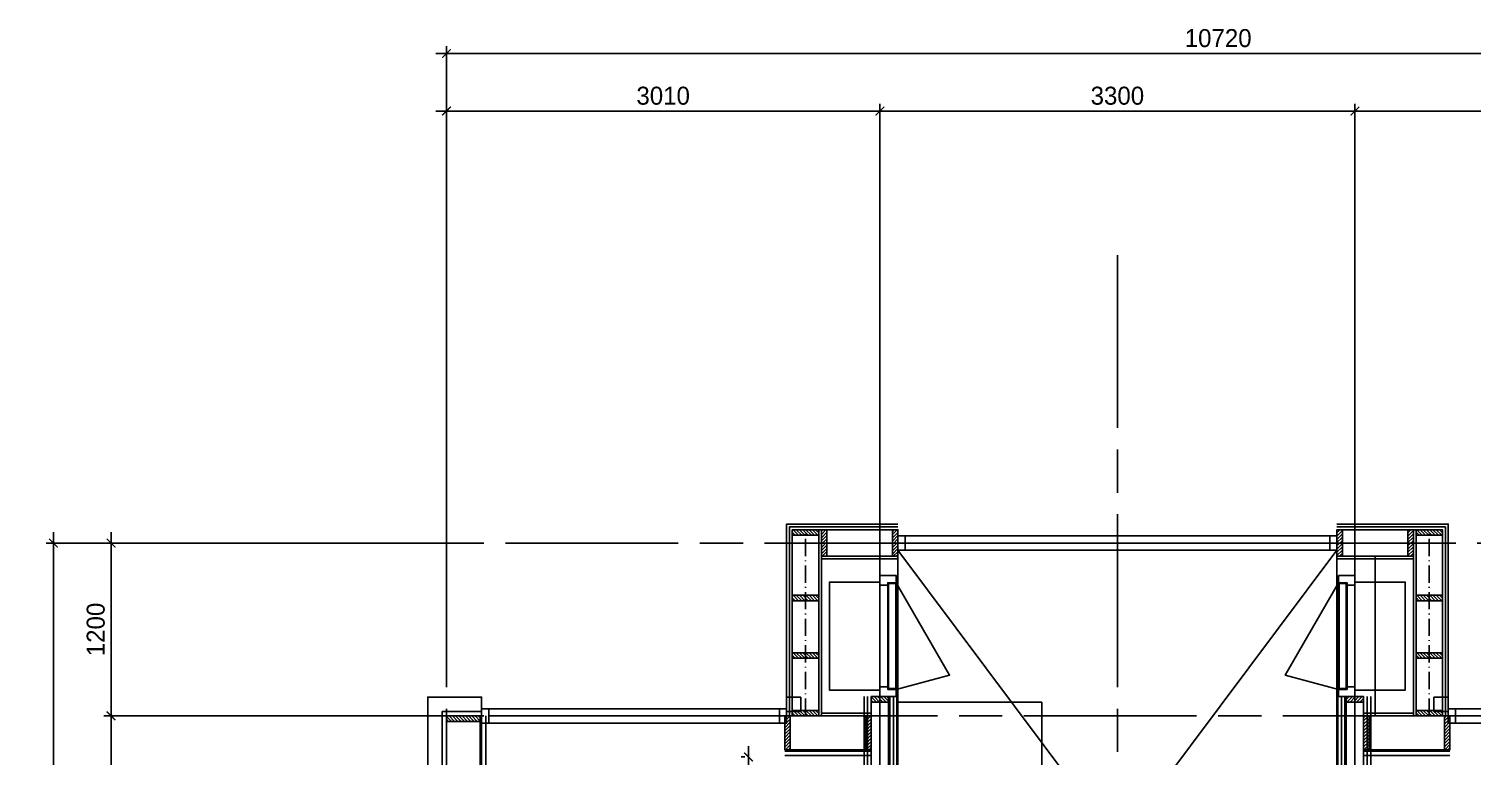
# Model space of a CAD drawing. Header units: millimetres. Extents: x -109306 to 269542, y -22401 to 197206.
# Drawn here: x 84639 to 94664, y 15380 to 20430 of the extents above; entities that cross this region are included whole.
import ezdxf

# ---------------------------------------------------------------- set-up
doc = ezdxf.new("R2010")
doc.units = ezdxf.units.MM
doc.linetypes.add('CENTER', pattern=[36, 24, -3, 6, -3])
doc.linetypes.add('DASHDOT', pattern=[18.5, 12, -3, 0.5, -3])
for name, color, linetype in [('18', 1, 'Continuous'), ('25', 2, 'Continuous'), ('DIMENSION', 1, 'Continuous'), ('STRAMIEN', 11, 'CENTER')]:
    doc.layers.add(name, color=color, linetype=linetype)
doc.styles.get("Standard").update_dxf_attribs({"font": ''})
doc.styles.get('Standard').set_extended_font_data('Century Gothic')
doc.dimstyles.new('1-50', dxfattribs={"dimscale": 50, "dimtxt": 2.5, "dimasz": 1.2, "dimexe": 1, "dimexo": 0, "dimgap": 0.8, "dimtad": 1, "dimdec": 0, "dimzin": 12, "dimdsep": 46, "dimtxsty": 'Standard', "dimblk1": 'ARCHTICK', "dimblk2": 'ARCHTICK', "dimsah": 1, "dimcen": 0.09, "dimdle": 1.5, "dimclrd": 256, "dimclre": 254, "dimclrt": 2, "dimadec": 0, "dimazin": 0, "dimtfac": 1, "dimtdec": 0, "dimtix": 1, "dimtofl": 0, "dimtmove": 2, "dimatfit": 3, "dimldrblk": 'ARCHTICK', "dimfxl": 1, "dimtolj": 1, "dimtzin": 0, "dimarcsym": 0})
pattern_1 = [(45, (-134, 0), (-11.2253, 11.2253), [])]
pattern_2 = [(45, (466, 0), (-11.2253, 11.2253), [])]
pattern_3 = [(45, (2922.5, 0), (-11.2253, 11.2253), [])]
pattern_4 = [(45, (1066, 0), (-11.2253, 11.2253), [])]
pattern_5 = [(45, (1666, 0), (-11.2253, 11.2253), [])]
pattern_6 = [(45, (2266, 0), (-11.2253, 11.2253), [])]
pattern_7 = [(45, (2866, 0), (-11.2253, 11.2253), [])]
pattern_8 = [(45, (600, -235), (-11.2253, 11.2253), [])]
pattern_9 = [(45, (1800, -235), (-11.2253, 11.2253), [])]
pattern_10 = [(45, (2400, -235), (-11.2253, 11.2253), [])]
pattern_11 = [(45, (25000, -235), (-11.22532, 11.22532), [])]
pattern_12 = [(45, (25562, -235), (-11.22532, 11.22532), [])]
pattern_13 = [(135, (94333.84, 16159.096), (-11.22532, -11.22532), [])]
pattern_14 = [(135, (94333.84, 16559.096), (-11.22532, -11.22532), [])]
pattern_15 = [(135, (94333.84, 16959.096), (-11.22532, -11.22532), [])]
pattern_16 = [(225, (93262.596, 16827.096), (11.22532, -11.22532), [])]
pattern_17 = [(225, (93755.84, 16827.096), (11.22532, -11.22532), [])]
pattern_18 = [(135, (94333.84, 17413.096), (-11.22532, -11.22532), [])]

# ---------------------------------------------------------------- blocks, each defined once
blk = doc.blocks.new('*U595')
at = {"layer": '18'}
h = blk.add_hatch(dxfattribs=at)
h.set_pattern_fill('ANSI31', color=1, scale=5)
h.set_pattern_definition(pattern_1)
h.paths.add_polyline_path([(-596, 60), (-634, 60), (-634, -60), (-596, -60)])
h = blk.add_hatch(dxfattribs=at)
h.set_pattern_fill('ANSI31', color=1, scale=5)
h.set_pattern_definition(pattern_2)
h.paths.add_polyline_path([(4, 60), (-34, 60), (-34, -60), (4, -60)])
h = blk.add_hatch(dxfattribs=at)
h.set_pattern_fill('ANSI31', color=1, scale=5)
h.set_pattern_definition(pattern_2)
h.paths.add_polyline_path([(4, 60), (-34, 60), (-34, -60), (4, -60)])
h = blk.add_hatch(dxfattribs=at)
h.set_pattern_fill('ANSI31', color=1, scale=5)
h.set_pattern_definition(pattern_4)
h.paths.add_polyline_path([(604, 60), (566, 60), (566, -60), (604, -60)])
h = blk.add_hatch(dxfattribs=at)
h.set_pattern_fill('ANSI31', color=1, scale=5)
h.set_pattern_definition(pattern_4)
h.paths.add_polyline_path([(604, 60), (566, 60), (566, -60), (604, -60)])
h = blk.add_hatch(dxfattribs=at)
h.set_pattern_fill('ANSI31', color=1, scale=5)
h.set_pattern_definition(pattern_5)
h.paths.add_polyline_path([(1204, 60), (1166, 60), (1166, -60), (1204, -60)])
h = blk.add_hatch(dxfattribs=at)
h.set_pattern_fill('ANSI31', color=1, scale=5)
h.set_pattern_definition(pattern_5)
h.paths.add_polyline_path([(1204, 60), (1166, 60), (1166, -60), (1204, -60)])
h = blk.add_hatch(dxfattribs=at)
h.set_pattern_fill('ANSI31', color=1, scale=5)
h.set_pattern_definition(pattern_6)
h.paths.add_polyline_path([(1804, 60), (1766, 60), (1766, -60), (1804, -60)])
h = blk.add_hatch(dxfattribs=at)
h.set_pattern_fill('ANSI31', color=1, scale=5)
h.set_pattern_definition(pattern_6)
h.paths.add_polyline_path([(1804, 60), (1766, 60), (1766, -60), (1804, -60)])
h = blk.add_hatch(dxfattribs=at)
h.set_pattern_fill('ANSI31', color=1, scale=5)
h.set_pattern_definition(pattern_7)
h.paths.add_polyline_path([(2404, 60), (2366, 60), (2366, -60), (2404, -60)])
h = blk.add_hatch(dxfattribs=at)
h.set_pattern_fill('ANSI31', color=1, scale=5)
h.set_pattern_definition(pattern_3)
h.paths.add_polyline_path([(2460.5, 60), (2422.5, 60), (2422.5, -60), (2460.5, -60)])
at = {"layer": '25'}
for points in [[(-634, 119), (2594.5, 119)], [(-634, 94), (2594.5, 94)], [(-634, 69), (2594.5, 69)], [(-634, 60), (2594.5, 60)], [(-634, -60), (2594.5, -60)], [(-634, -85), (2594.5, -85)], [(-634, -110), (2594.5, -110)]]:
    blk.add_lwpolyline(points, dxfattribs=at)
for points in [[(-596, 60), (-634, 60), (-634, -60), (-596, -60)], [(4, 60), (-34, 60), (-34, -60), (4, -60)], [(4, 60), (-34, 60), (-34, -60), (4, -60)], [(604, 60), (566, 60), (566, -60), (604, -60)], [(604, 60), (566, 60), (566, -60), (604, -60)], [(1204, 60), (1166, 60), (1166, -60), (1204, -60)], [(1204, 60), (1166, 60), (1166, -60), (1204, -60)], [(1804, 60), (1766, 60), (1766, -60), (1804, -60)], [(1804, 60), (1766, 60), (1766, -60), (1804, -60)], [(2404, 60), (2366, 60), (2366, -60), (2404, -60)], [(2460.5, 60), (2422.5, 60), (2422.5, -60), (2460.5, -60)]]:
    blk.add_lwpolyline(points, close=True, dxfattribs=at)
at = {"layer": 'DIMENSION', "linetype": 'DASHDOT', "ltscale": 10}
blk.add_lwpolyline([(-634, 0), (2594.5, 0)], dxfattribs=at)
blk = doc.blocks.new('*U538')
at = {"layer": '18'}
h = blk.add_hatch(dxfattribs=at)
h.set_pattern_fill('ANSI31', color=1, scale=5)
h.set_pattern_definition(pattern_1)
h.paths.add_polyline_path([(-596, 60), (-634, 60), (-634, -60), (-596, -60)])
h = blk.add_hatch(dxfattribs=at)
h.set_pattern_fill('ANSI31', color=1, scale=5)
h.set_pattern_definition(pattern_2)
h.paths.add_polyline_path([(4, 60), (-34, 60), (-34, -60), (4, -60)])
h = blk.add_hatch(dxfattribs=at)
h.set_pattern_fill('ANSI31', color=1, scale=5)
h.set_pattern_definition(pattern_2)
h.paths.add_polyline_path([(4, 60), (-34, 60), (-34, -60), (4, -60)])
h = blk.add_hatch(dxfattribs=at)
h.set_pattern_fill('ANSI31', color=1, scale=5)
h.set_pattern_definition(pattern_4)
h.paths.add_polyline_path([(604, 60), (566, 60), (566, -60), (604, -60)])
h = blk.add_hatch(dxfattribs=at)
h.set_pattern_fill('ANSI31', color=1, scale=5)
h.set_pattern_definition(pattern_4)
h.paths.add_polyline_path([(604, 60), (566, 60), (566, -60), (604, -60)])
h = blk.add_hatch(dxfattribs=at)
h.set_pattern_fill('ANSI31', color=1, scale=5)
h.set_pattern_definition(pattern_5)
h.paths.add_polyline_path([(1204, 60), (1166, 60), (1166, -60), (1204, -60)])
h = blk.add_hatch(dxfattribs=at)
h.set_pattern_fill('ANSI31', color=1, scale=5)
h.set_pattern_definition(pattern_5)
h.paths.add_polyline_path([(1204, 60), (1166, 60), (1166, -60), (1204, -60)])
h = blk.add_hatch(dxfattribs=at)
h.set_pattern_fill('ANSI31', color=1, scale=5)
h.set_pattern_definition(pattern_6)
h.paths.add_polyline_path([(1804, 60), (1766, 60), (1766, -60), (1804, -60)])
h = blk.add_hatch(dxfattribs=at)
h.set_pattern_fill('ANSI31', color=1, scale=5)
h.set_pattern_definition(pattern_6)
h.paths.add_polyline_path([(1804, 60), (1766, 60), (1766, -60), (1804, -60)])
h = blk.add_hatch(dxfattribs=at)
h.set_pattern_fill('ANSI31', color=1, scale=5)
h.set_pattern_definition(pattern_7)
h.paths.add_polyline_path([(2404, 60), (2366, 60), (2366, -60), (2404, -60)])
h = blk.add_hatch(dxfattribs=at)
h.set_pattern_fill('ANSI31', color=1, scale=5)
h.set_pattern_definition(pattern_3)
h.paths.add_polyline_path([(2460.5, 60), (2422.5, 60), (2422.5, -60), (2460.5, -60)])
at = {"layer": '25'}
for points in [[(-634, 119), (2594.5, 119)], [(-634, 94), (2594.5, 94)], [(-634, 69), (2594.5, 69)], [(-634, 60), (2594.5, 60)], [(-634, -60), (2594.5, -60)], [(-634, -85), (2594.5, -85)], [(-634, -110), (2594.5, -110)]]:
    blk.add_lwpolyline(points, dxfattribs=at)
for points in [[(-596, 60), (-634, 60), (-634, -60), (-596, -60)], [(4, 60), (-34, 60), (-34, -60), (4, -60)], [(4, 60), (-34, 60), (-34, -60), (4, -60)], [(604, 60), (566, 60), (566, -60), (604, -60)], [(604, 60), (566, 60), (566, -60), (604, -60)], [(1204, 60), (1166, 60), (1166, -60), (1204, -60)], [(1204, 60), (1166, 60), (1166, -60), (1204, -60)], [(1804, 60), (1766, 60), (1766, -60), (1804, -60)], [(1804, 60), (1766, 60), (1766, -60), (1804, -60)], [(2404, 60), (2366, 60), (2366, -60), (2404, -60)], [(2460.5, 60), (2422.5, 60), (2422.5, -60), (2460.5, -60)]]:
    blk.add_lwpolyline(points, close=True, dxfattribs=at)
at = {"layer": 'DIMENSION', "linetype": 'DASHDOT', "ltscale": 10}
blk.add_lwpolyline([(-634, 0), (2594.5, 0)], dxfattribs=at)
blk = doc.blocks.new('trap_boven')
blk.add_line((1472, -1233), (1768, 233))
for points in [[(-1000, 0), (0, 0), (0, -1000), (-1000, -1000)], [(40, -1000), (40, 0), (0, 0), (0, -1000)], [(0, 0), (3040, 0), (3040, -1000), (0, -1000)], [(20, 0), (20, -1000), (240, -1000), (240, 0)], [(220, 0), (220, -1000), (440, -1000), (440, 0)], [(420, 0), (420, -1000), (640, -1000), (640, 0)], [(620, 0), (620, -1000), (840, -1000), (840, 0)], [(820, 0), (820, -1000), (1040, -1000), (1040, 0)], [(1020, 0), (1020, -1000), (1240, -1000), (1240, 0)], [(1220, 0), (1220, -1000), (1440, -1000), (1440, 0)]]:
    blk.add_lwpolyline(points, close=True)
for points in [[(1519, -1000), (0, -1000), (0, 0), (1721, 0)], [(1640, -401), (1640, 0), (1420, 0), (1420, -1000), (1519, -1000)], [(1721, 0), (1620, 0), (1620, -500)]]:
    blk.add_lwpolyline(points)
at = {"layer": '18'}
for points in [[(40, -500), (300, -350), (300, -650), (40, -500)], [(1620, -500), (40, -500)]]:
    blk.add_lwpolyline(points, dxfattribs=at)
blk = doc.blocks.new('_ARCHTICK')
at = {"color": 0, "linetype": 'ByBlock', "const_width": 0.15}
blk.add_lwpolyline([(-0.5, -0.5), (0.5, 0.5)], dxfattribs=at)
blk = doc.blocks.new('*D615')
at = {"layer": 'Defpoints', "color": 0, "transparency": 16777216}
for p in [(3010, 14020), (0, 11020), (3010, 11020)]:
    blk.add_point(p, dxfattribs=at)
at = {"layer": 'DIMENSION', "color": 254, "lineweight": -2, "transparency": 16777216}
for p, q in [((0, 11045), (0, 14070)), ((3010, 11045), (3010, 14070))]:
    blk.add_line(p, q, dxfattribs=at)
at = {"layer": 'DIMENSION', "lineweight": -2, "transparency": 16777216}
blk.add_line((-75, 14020), (3085, 14020), dxfattribs=at)
at = {"layer": 'DIMENSION', "lineweight": -2, "transparency": 16777216, "xscale": 59.99999999999995, "yscale": 59.99999999999995, "zscale": 59.99999999999995, "rotation": 180}
blk.add_blockref('_ARCHTICK', (0, 14020), dxfattribs=at)
at = {"layer": 'DIMENSION', "lineweight": -2, "transparency": 16777216, "xscale": 59.99999999999995, "yscale": 59.99999999999995, "zscale": 59.99999999999995}
blk.add_blockref('_ARCHTICK', (3010, 14020), dxfattribs=at)
at = {"layer": 'DIMENSION', "color": 2, "transparency": 16777216, "insert": (1505, 14126), "char_height": 125, "attachment_point": 5}
blk.add_mtext('\\A1;3010', dxfattribs=at)
blk = doc.blocks.new('*D616')
at = {"layer": 'Defpoints', "color": 0, "transparency": 16777216}
for p in [(6310, 14020), (3010, 11020), (6310, 11020)]:
    blk.add_point(p, dxfattribs=at)
at = {"layer": 'DIMENSION', "color": 254, "lineweight": -2, "transparency": 16777216}
for p, q in [((3010, 11045), (3010, 14070)), ((6310, 11045), (6310, 14070))]:
    blk.add_line(p, q, dxfattribs=at)
at = {"layer": 'DIMENSION', "lineweight": -2, "transparency": 16777216}
blk.add_line((2935, 14020), (6385, 14020), dxfattribs=at)
at = {"layer": 'DIMENSION', "lineweight": -2, "transparency": 16777216, "xscale": 59.99999999999995, "yscale": 59.99999999999995, "zscale": 59.99999999999995, "rotation": 180}
blk.add_blockref('_ARCHTICK', (3010, 14020), dxfattribs=at)
at = {"layer": 'DIMENSION', "lineweight": -2, "transparency": 16777216, "xscale": 59.99999999999995, "yscale": 59.99999999999995, "zscale": 59.99999999999995}
blk.add_blockref('_ARCHTICK', (6310, 14020), dxfattribs=at)
at = {"layer": 'DIMENSION', "color": 2, "transparency": 16777216, "insert": (4660, 14126), "char_height": 125, "attachment_point": 5}
blk.add_mtext('\\A1;3300', dxfattribs=at)
blk = doc.blocks.new('*D617')
at = {"layer": 'Defpoints', "color": 0, "transparency": 16777216}
for p in [(10720, 14020), (6310, 11020), (10720, 11020)]:
    blk.add_point(p, dxfattribs=at)
at = {"layer": 'DIMENSION', "color": 254, "lineweight": -2, "transparency": 16777216}
for p, q in [((6310, 11045), (6310, 14070)), ((10720, 11045), (10720, 14070))]:
    blk.add_line(p, q, dxfattribs=at)
at = {"layer": 'DIMENSION', "lineweight": -2, "transparency": 16777216}
blk.add_line((6235, 14020), (10795, 14020), dxfattribs=at)
at = {"layer": 'DIMENSION', "lineweight": -2, "transparency": 16777216, "xscale": 59.99999999999995, "yscale": 59.99999999999995, "zscale": 59.99999999999995, "rotation": 180}
blk.add_blockref('_ARCHTICK', (6310, 14020), dxfattribs=at)
at = {"layer": 'DIMENSION', "lineweight": -2, "transparency": 16777216, "xscale": 59.99999999999995, "yscale": 59.99999999999995, "zscale": 59.99999999999995}
blk.add_blockref('_ARCHTICK', (10720, 14020), dxfattribs=at)
at = {"layer": 'DIMENSION', "color": 2, "transparency": 16777216, "insert": (8515, 14126), "char_height": 125, "attachment_point": 5}
blk.add_mtext('\\A1;4410', dxfattribs=at)
blk = doc.blocks.new('*D618')
at = {"layer": 'Defpoints', "color": 0, "transparency": 16777216}
for p in [(0, 11020), (-2330, 9820), (0, 9820)]:
    blk.add_point(p, dxfattribs=at)
at = {"layer": 'DIMENSION', "lineweight": -2, "transparency": 16777216}
blk.add_line((-2330, 11095), (-2330, 9745), dxfattribs=at)
at = {"layer": 'DIMENSION', "color": 254, "lineweight": -2, "transparency": 16777216}
for p, q in [((-25, 11020), (-2380, 11020)), ((-25, 9820), (-2380, 9820))]:
    blk.add_line(p, q, dxfattribs=at)
at = {"layer": 'DIMENSION', "lineweight": -2, "transparency": 16777216, "xscale": 59.99999999999995, "yscale": 59.99999999999995, "zscale": 59.99999999999995}
for p, rotation in [((-2330, 11020), 90), ((-2330, 9820), 270)]:
    blk.add_blockref('_ARCHTICK', p, dxfattribs=dict(at, rotation=rotation))
at = {"layer": 'DIMENSION', "color": 2, "transparency": 16777216, "insert": (-2436, 10420), "char_height": 125, "attachment_point": 5, "rotation": 90}
blk.add_mtext('\\A1;1200', dxfattribs=at)
blk = doc.blocks.new('*D619')
at = {"layer": 'Defpoints', "color": 0, "transparency": 16777216}
for p in [(0, 9820), (-2330, 3410), (0, 3410)]:
    blk.add_point(p, dxfattribs=at)
at = {"layer": 'DIMENSION', "lineweight": -2, "transparency": 16777216}
blk.add_line((-2330, 9895), (-2330, 3335), dxfattribs=at)
at = {"layer": 'DIMENSION', "color": 254, "lineweight": -2, "transparency": 16777216}
for p, q in [((-25, 9820), (-2380, 9820)), ((-25, 3410), (-2380, 3410))]:
    blk.add_line(p, q, dxfattribs=at)
at = {"layer": 'DIMENSION', "lineweight": -2, "transparency": 16777216, "xscale": 59.99999999999995, "yscale": 59.99999999999995, "zscale": 59.99999999999995}
for p, rotation in [((-2330, 9820), 90), ((-2330, 3410), 270)]:
    blk.add_blockref('_ARCHTICK', p, dxfattribs=dict(at, rotation=rotation))
at = {"layer": 'DIMENSION', "color": 2, "transparency": 16777216, "insert": (-2436, 6615), "char_height": 125, "attachment_point": 5, "rotation": 90}
blk.add_mtext('\\A1;6410', dxfattribs=at)
blk = doc.blocks.new('*D622')
at = {"layer": 'Defpoints', "color": 0, "transparency": 16777216}
for p in [(10720, 14420), (0, 11020), (10720, 11020)]:
    blk.add_point(p, dxfattribs=at)
at = {"layer": 'DIMENSION', "color": 254, "lineweight": -2, "transparency": 16777216}
for p, q in [((0, 11045), (0, 14470)), ((10720, 11045), (10720, 14470))]:
    blk.add_line(p, q, dxfattribs=at)
at = {"layer": 'DIMENSION', "lineweight": -2, "transparency": 16777216}
blk.add_line((-75, 14420), (10795, 14420), dxfattribs=at)
at = {"layer": 'DIMENSION', "lineweight": -2, "transparency": 16777216, "xscale": 59.99999999999995, "yscale": 59.99999999999995, "zscale": 59.99999999999995, "rotation": 180}
blk.add_blockref('_ARCHTICK', (0, 14420), dxfattribs=at)
at = {"layer": 'DIMENSION', "lineweight": -2, "transparency": 16777216, "xscale": 59.99999999999995, "yscale": 59.99999999999995, "zscale": 59.99999999999995}
blk.add_blockref('_ARCHTICK', (10720, 14420), dxfattribs=at)
at = {"layer": 'DIMENSION', "color": 2, "transparency": 16777216, "insert": (5360, 14526), "char_height": 125, "attachment_point": 5}
blk.add_mtext('\\A1;10720', dxfattribs=at)
blk = doc.blocks.new('*D623')
at = {"layer": 'Defpoints', "color": 0, "transparency": 16777216}
for p in [(0, 11020), (-2730, 0), (0, 0)]:
    blk.add_point(p, dxfattribs=at)
at = {"layer": 'DIMENSION', "lineweight": -2, "transparency": 16777216}
blk.add_line((-2730, 11095), (-2730, -75), dxfattribs=at)
at = {"layer": 'DIMENSION', "color": 254, "lineweight": -2, "transparency": 16777216}
for p, q in [((-25, 11020), (-2780, 11020)), ((-25, 0), (-2780, 0))]:
    blk.add_line(p, q, dxfattribs=at)
at = {"layer": 'DIMENSION', "lineweight": -2, "transparency": 16777216, "xscale": 59.99999999999995, "yscale": 59.99999999999995, "zscale": 59.99999999999995}
for p, rotation in [((-2730, 11020), 90), ((-2730, 0), 270)]:
    blk.add_blockref('_ARCHTICK', p, dxfattribs=dict(at, rotation=rotation))
at = {"layer": 'DIMENSION', "color": 2, "transparency": 16777216, "insert": (-2836, 5510), "char_height": 125, "attachment_point": 5, "rotation": 90}
blk.add_mtext('\\A1;11020', dxfattribs=at)
blk = doc.blocks.new('*D500')
at = {"layer": 'Defpoints', "color": 0, "transparency": 16777216}
for p in [(89637, 15374), (89637, 15374), (89637, 12734)]:
    blk.add_point(p, dxfattribs=at)
at = {"layer": 'DIMENSION', "lineweight": -2, "transparency": 16777216}
blk.add_line((89637, 12659), (89637, 15449), dxfattribs=at)
at = {"layer": 'DIMENSION', "color": 254, "lineweight": -2, "transparency": 16777216}
for p, q in [((89612, 15374), (89587, 15374)), ((89612, 12734), (89587, 12734))]:
    blk.add_line(p, q, dxfattribs=at)
at = {"layer": 'DIMENSION', "lineweight": -2, "transparency": 16777216, "xscale": 59.99999999999995, "yscale": 59.99999999999995, "zscale": 59.99999999999995}
for p, rotation in [((89637, 15374), 90), ((89637, 12734), 270)]:
    blk.add_blockref('_ARCHTICK', p, dxfattribs=dict(at, rotation=rotation))
at = {"layer": 'DIMENSION', "color": 2, "transparency": 16777216, "insert": (89531, 14054), "char_height": 125, "attachment_point": 5, "rotation": 90}
blk.add_mtext('\\A1;2640', dxfattribs=at)
blk = doc.blocks.new('*U479')
at = {"layer": '25'}
for points in [[(-1525, -50), (1525, -50), (1525, 50), (-1525, 50)], [(-1475, 50), (-1525, 50), (-1525, -50), (-1475, -50)], [(1475, 50), (1525, 50), (1525, -50), (1475, -50)]]:
    blk.add_lwpolyline(points, close=True, dxfattribs=at)
blk.add_lwpolyline([(-1475, 0), (1475, 0)], dxfattribs=at)
blk = doc.blocks.new('meterkast')
blk.add_lwpolyline([(-350, 750), (0, 750), (0, 0), (-350, 0)], close=True)
blk = doc.blocks.new('*U584')
at = {"layer": '18'}
h = blk.add_hatch(dxfattribs=at)
h.set_pattern_fill('ANSI31', color=1, scale=5)
h.set_pattern_definition([(45, (0, -235), (-11.2253, 11.2253), [])])
h.paths.add_polyline_path([(-462, -235), (-500, -235), (-500, 0), (-462, 0)])
h = blk.add_hatch(dxfattribs=at)
h.set_pattern_fill('ANSI31', color=1, scale=5)
h.set_pattern_definition(pattern_8)
h.paths.add_polyline_path([(138, -235), (100, -235), (100, 0), (138, 0)])
h = blk.add_hatch(dxfattribs=at)
h.set_pattern_fill('ANSI31', color=1, scale=5)
h.set_pattern_definition(pattern_8)
h.paths.add_polyline_path([(138, -235), (100, -235), (100, 0), (138, 0)])
h = blk.add_hatch(dxfattribs=at)
h.set_pattern_fill('ANSI31', color=1, scale=5)
h.set_pattern_definition([(45, (1200, -235), (-11.2253, 11.2253), [])])
h.paths.add_polyline_path([(738, -235), (700, -235), (700, 0), (738, 0)])
h = blk.add_hatch(dxfattribs=at)
h.set_pattern_fill('ANSI31', color=1, scale=5)
h.set_pattern_definition([(45, (1200, -235), (-11.2253, 11.2253), [])])
h.paths.add_polyline_path([(738, -235), (700, -235), (700, 0), (738, 0)])
h = blk.add_hatch(dxfattribs=at)
h.set_pattern_fill('ANSI31', color=1, scale=5)
h.set_pattern_definition(pattern_9)
h.paths.add_polyline_path([(1338, -235), (1300, -235), (1300, 0), (1338, 0)])
h = blk.add_hatch(dxfattribs=at)
h.set_pattern_fill('ANSI31', color=1, scale=5)
h.set_pattern_definition(pattern_9)
h.paths.add_polyline_path([(1338, -235), (1300, -235), (1300, 0), (1338, 0)])
h = blk.add_hatch(dxfattribs=at)
h.set_pattern_fill('ANSI31', color=1, scale=5)
h.set_pattern_definition(pattern_10)
h.paths.add_polyline_path([(1938, -235), (1900, -235), (1900, 0), (1938, 0)])
h = blk.add_hatch(dxfattribs=at)
h.set_pattern_fill('ANSI31', color=1, scale=5)
h.set_pattern_definition(pattern_10)
h.paths.add_polyline_path([(1938, -235), (1900, -235), (1900, 0), (1938, 0)])
h = blk.add_hatch(dxfattribs=at)
h.set_pattern_fill('ANSI31', color=1, scale=5)
h.set_pattern_definition([(45, (3000, -235), (-11.2253, 11.2253), [])])
h.paths.add_polyline_path([(2538, -235), (2500, -235), (2500, 0), (2538, 0)])
h = blk.add_hatch(dxfattribs=at)
h.set_pattern_fill('ANSI31', color=1, scale=5)
h.set_pattern_definition([(45, (3162, -235), (-11.2253, 11.2253), [])])
h.paths.add_polyline_path([(2700, -235), (2662, -235), (2662, 0), (2700, 0)])
at = {"layer": '25'}
for points in [[(-500, 39), (2700, 39)], [(-500, 9), (2700, 9)], [(-500, 0), (2700, 0)], [(-500, -235), (2700, -235)], [(-500, -265), (2700, -265)], [(-500, -365), (2700, -365)]]:
    blk.add_lwpolyline(points, dxfattribs=at)
for points in [[(-462, -235), (-500, -235), (-500, 0), (-462, 0)], [(138, -235), (100, -235), (100, 0), (138, 0)], [(138, -235), (100, -235), (100, 0), (138, 0)], [(738, -235), (700, -235), (700, 0), (738, 0)], [(738, -235), (700, -235), (700, 0), (738, 0)], [(1338, -235), (1300, -235), (1300, 0), (1338, 0)], [(1338, -235), (1300, -235), (1300, 0), (1338, 0)], [(1938, -235), (1900, -235), (1900, 0), (1938, 0)], [(1938, -235), (1900, -235), (1900, 0), (1938, 0)], [(2538, -235), (2500, -235), (2500, 0), (2538, 0)], [(2700, -235), (2662, -235), (2662, 0), (2700, 0)]]:
    blk.add_lwpolyline(points, close=True, dxfattribs=at)
blk = doc.blocks.new('*U560')
at = {"layer": '25'}
for points in [[(-900, -50), (900, -50), (900, 50), (-900, 50)], [(-850, 50), (-900, 50), (-900, -50), (-850, -50)], [(850, 50), (900, 50), (900, -50), (850, -50)]]:
    blk.add_lwpolyline(points, close=True, dxfattribs=at)
blk.add_lwpolyline([(-850, 0), (850, 0)], dxfattribs=at)
blk = doc.blocks.new('*U561')
at = {"layer": '25'}
for points in [[(-1059, -50), (1059, -50), (1059, 50), (-1059, 50)], [(-1009, 50), (-1059, 50), (-1059, -50), (-1009, -50)], [(1009, 50), (1059, 50), (1059, -50), (1009, -50)]]:
    blk.add_lwpolyline(points, close=True, dxfattribs=at)
blk.add_lwpolyline([(-1009, 0), (1009, 0)], dxfattribs=at)
blk = doc.blocks.new('*U559')
at = {"layer": '18'}
blk.add_lwpolyline([(370, 57), (-271, 427), (-370, 57)], dxfattribs=at)
at = {"layer": '25'}
blk.add_line((353, -2), (-353, -2), dxfattribs=at)
for points in [[(420, -57), (-420, -57), (-420, 57), (420, 57)], [(365, 53), (-365, 53), (-365, 3), (365, 3)]]:
    blk.add_lwpolyline(points, close=True, dxfattribs=at)
for points in [[(-420, 57), (-420, -57), (-353, -57), (-353, -2), (-370, -2), (-370, 57), (-420, 57)], [(420, 57), (420, -57), (353, -57), (353, -2), (370, -2), (370, 57), (420, 57)]]:
    blk.add_lwpolyline(points, dxfattribs=at)
blk = doc.blocks.new('stramien_COEN')
at = {"layer": 'STRAMIEN', "ltscale": 50}
for points in [[(0, 13020), (0, -1790)], [(3010, 13020), (3010, -1790)], [(4660, 13020), (4660, -1790)], [(6310, 13020), (6310, -1790)], [(-1390, 11020), (12510, 11020)], [(-1390, 9820), (12510, 9820)]]:
    blk.add_lwpolyline(points, dxfattribs=at)
at = {"layer": 'DIMENSION'}
for base, p1, p2, picture, middle in [((10720, 14420), (0, 11020), (10720, 11020), '*D622', (5360, 14525.6)), ((3010, 14020), (0, 11020), (3010, 11020), '*D615', (1505, 14125.6)), ((6310, 14020), (3010, 11020), (6310, 11020), '*D616', (4660, 14125.6)), ((10720, 14020), (6310, 11020), (10720, 11020), '*D617', (8515, 14125.6))]:
    dim = blk.add_linear_dim(base=base, p1=p1, p2=p2, dimstyle='1-50', override={"dimexo": 0.5}, dxfattribs=at)
    dim.commit()
    dim.dimension.update_dxf_attribs({"geometry": picture, "text_midpoint": middle})
for base, p1, p2, picture, middle in [((-2730, 0), (0, 11020), (0, 0), '*D623', (-2835.6, 5510)), ((-2330, 9820), (0, 11020), (0, 9820), '*D618', (-2435.6, 10420)), ((-2330, 3410), (0, 9820), (0, 3410), '*D619', (-2435.6, 6615))]:
    dim = blk.add_linear_dim(base=base, p1=p1, p2=p2, angle=90, dimstyle='1-50', override={"dimexo": 0.5}, dxfattribs=at)
    dim.commit()
    dim.dimension.update_dxf_attribs({"geometry": picture, "text_midpoint": middle})

msp = doc.modelspace()

# ---------------------------------------------------------------- hatches: boundary and pattern name
at = {"layer": '18'}
h = msp.add_hatch(dxfattribs=at)
h.set_pattern_fill('ANSI31', color=1, scale=5, angle=90)
h.set_pattern_definition(pattern_18)
h.paths.add_polyline_path([(90125.4, 16951.1), (90125.4, 16913.1), (89941.4, 16913.1), (89941.4, 16951.1)])
h = msp.add_hatch(dxfattribs=at)
h.set_pattern_fill('ANSI31', color=1, scale=5, angle=180)
h.set_pattern_definition(pattern_17)
h.paths.add_polyline_path([(90181.4, 16767.1), (90143.4, 16767.1), (90143.4, 16951.1), (90181.4, 16951.1)])
h = msp.add_hatch(dxfattribs=at)
h.set_pattern_fill('ANSI31', color=1, scale=5, angle=180)
h.set_pattern_definition(pattern_16)
h.paths.add_polyline_path([(90674.6, 16767.1), (90636.6, 16767.1), (90636.6, 16951.1), (90674.6, 16951.1)])
h = msp.add_hatch(dxfattribs=at)
h.set_pattern_fill('ANSI31', color=1, scale=5, angle=180)
h.set_pattern_definition(pattern_16)
h.paths.add_polyline_path([(93724.6, 16767.1), (93762.6, 16767.1), (93762.6, 16951.1), (93724.6, 16951.1)])
h = msp.add_hatch(dxfattribs=at)
h.set_pattern_fill('ANSI31', color=1, scale=5, angle=180)
h.set_pattern_definition(pattern_17)
h.paths.add_polyline_path([(94217.8, 16767.1), (94255.8, 16767.1), (94255.8, 16951.1), (94217.8, 16951.1)])
h = msp.add_hatch(dxfattribs=at)
h.set_pattern_fill('ANSI31', color=1, scale=5, angle=90)
h.set_pattern_definition(pattern_18)
h.paths.add_polyline_path([(94273.8, 16951.1), (94273.8, 16913.1), (94457.8, 16913.1), (94457.8, 16951.1)])
h = msp.add_hatch(dxfattribs=at)
h.set_pattern_fill('ANSI31', color=1, scale=5, angle=90)
h.set_pattern_definition(pattern_15)
h.paths.add_polyline_path([(90125.4, 16497.1), (90125.4, 16459.1), (89941.4, 16459.1), (89941.4, 16497.1)])
h = msp.add_hatch(dxfattribs=at)
h.set_pattern_fill('ANSI31', color=1, scale=5, angle=90)
h.set_pattern_definition(pattern_15)
h.paths.add_polyline_path([(94273.8, 16497.1), (94273.8, 16459.1), (94457.8, 16459.1), (94457.8, 16497.1)])
h = msp.add_hatch(dxfattribs=at)
h.set_pattern_fill('ANSI31', color=1, scale=5, angle=90)
h.set_pattern_definition(pattern_14)
h.paths.add_polyline_path([(90125.4, 16097.1), (90125.4, 16059.1), (89941.4, 16059.1), (89941.4, 16097.1)])
h = msp.add_hatch(dxfattribs=at)
h.set_pattern_fill('ANSI31', color=1, scale=5, angle=90)
h.set_pattern_definition(pattern_14)
h.paths.add_polyline_path([(94273.8, 16097.1), (94273.8, 16059.1), (94457.8, 16059.1), (94457.8, 16097.1)])
h = msp.add_hatch(dxfattribs=at)
h.set_pattern_fill('ANSI31', color=1, scale=5)
h.set_pattern_definition(pattern_12)
h.paths.add_polyline_path([(89889.6, 15659.1), (89927.6, 15659.1), (89927.6, 15424.1), (89889.6, 15424.1)])
h = msp.add_hatch(dxfattribs=at)
h.set_pattern_fill('ANSI31', color=1, scale=5, angle=90)
h.set_pattern_definition(pattern_13)
h.paths.add_polyline_path([(90125.4, 15697.1), (90125.4, 15659.1), (89941.4, 15659.1), (89941.4, 15697.1)])
h = msp.add_hatch(dxfattribs=at)
h.set_pattern_fill('ANSI31', color=1, scale=5)
h.set_pattern_definition(pattern_11)
h.paths.add_polyline_path([(90451.6, 15659.1), (90489.6, 15659.1), (90489.6, 15424.1), (90451.6, 15424.1)])
h = msp.add_hatch(dxfattribs=at)
h.set_pattern_fill('ANSI31', color=1, scale=5)
h.set_pattern_definition(pattern_11)
h.paths.add_polyline_path([(93947.6, 15659.1), (93909.6, 15659.1), (93909.6, 15424.1), (93947.6, 15424.1)])
h = msp.add_hatch(dxfattribs=at)
h.set_pattern_fill('ANSI31', color=1, scale=5, angle=90)
h.set_pattern_definition(pattern_13)
h.paths.add_polyline_path([(94273.8, 15697.1), (94273.8, 15659.1), (94457.8, 15659.1), (94457.8, 15697.1)])
h = msp.add_hatch(dxfattribs=at)
h.set_pattern_fill('ANSI31', color=1, scale=5)
h.set_pattern_definition(pattern_12)
h.paths.add_polyline_path([(94509.6, 15659.1), (94471.6, 15659.1), (94471.6, 15424.1), (94509.6, 15424.1)])

# ---------------------------------------------------------------- linework, layer by layer
msp.add_lwpolyline([(90674.6, 12734.1), (93724.6, 12734.1), (93724.6, 16809.1), (90674.6, 16809.1)], close=True)
msp.add_lwpolyline([(93724.6, 12734.1), (90674.6, 16809.1), (93724.6, 16809.1), (90674.6, 12734.1)], dxfattribs=at)
at = {"layer": '25'}
for points in [[(89901.4, 15659.1), (89901.4, 16991.1), (90674.6, 16991.1)], [(89921.4, 15659.1), (89921.4, 16971.1), (90674.6, 16971.1)], [(89941.4, 15659.1), (89941.4, 16951.1)], [(90125.4, 15659.1), (90125.4, 16951.1)], [(90125.4, 16951.1), (90674.6, 16951.1)], [(90143.4, 15659.1), (90143.4, 16951.1)], [(94497.8, 15659.1), (94497.8, 16991.1), (93724.6, 16991.1)], [(94477.8, 15659.1), (94477.8, 16971.1), (93724.6, 16971.1)], [(94273.8, 16951.1), (93724.6, 16951.1)], [(94255.8, 15659.1), (94255.8, 16951.1)], [(94273.8, 15659.1), (94273.8, 16951.1)], [(94457.8, 15659.1), (94457.8, 16951.1)], [(90143.4, 16767.1), (90674.6, 16767.1)], [(90143.4, 16749.1), (90674.6, 16749.1)], [(94255.8, 16767.1), (93724.6, 16767.1)], [(94255.8, 16749.1), (93724.6, 16749.1)], [(87409.6, 12459.1), (87509.6, 12459.1), (87509.6, 15689.1), (87783.6, 15689.1), (87783.6, 15789.1), (87409.6, 15789.1), (87409.6, 12459.1)], [(90489.6, 15677.1), (90143.4, 15677.1)], [(93909.6, 15677.1), (94255.8, 15677.1)], [(93909.6, 15659.1), (94509.6, 15659.1)], [(90489.6, 15424.1), (89889.6, 15424.1)], [(90489.6, 15415.1), (89889.6, 15415.1)], [(90489.6, 15385.1), (89889.6, 15385.1)], [(93909.6, 15424.1), (94509.6, 15424.1)], [(93909.6, 15415.1), (94509.6, 15415.1)], [(93909.6, 15385.1), (94509.6, 15385.1)]]:
    msp.add_lwpolyline(points, dxfattribs=at)
for points in [[(90125.4, 16951.1), (90125.4, 16913.1), (89941.4, 16913.1), (89941.4, 16951.1)], [(90181.4, 16767.1), (90143.4, 16767.1), (90143.4, 16951.1), (90181.4, 16951.1)], [(90674.6, 16767.1), (90636.6, 16767.1), (90636.6, 16951.1), (90674.6, 16951.1)], [(90674.6, 16767.1), (90636.6, 16767.1), (90636.6, 16951.1), (90674.6, 16951.1)], [(93724.6, 16767.1), (93762.6, 16767.1), (93762.6, 16951.1), (93724.6, 16951.1)], [(93724.6, 16767.1), (93762.6, 16767.1), (93762.6, 16951.1), (93724.6, 16951.1)], [(94217.8, 16767.1), (94255.8, 16767.1), (94255.8, 16951.1), (94217.8, 16951.1)], [(94273.8, 16951.1), (94273.8, 16913.1), (94457.8, 16913.1), (94457.8, 16951.1)], [(90125.4, 16497.1), (90125.4, 16459.1), (89941.4, 16459.1), (89941.4, 16497.1)], [(94273.8, 16497.1), (94273.8, 16459.1), (94457.8, 16459.1), (94457.8, 16497.1)], [(90125.4, 16097.1), (90125.4, 16059.1), (89941.4, 16059.1), (89941.4, 16097.1)], [(90125.4, 16097.1), (90125.4, 16059.1), (89941.4, 16059.1), (89941.4, 16097.1)], [(94273.8, 16097.1), (94273.8, 16059.1), (94457.8, 16059.1), (94457.8, 16097.1)], [(94273.8, 16097.1), (94273.8, 16059.1), (94457.8, 16059.1), (94457.8, 16097.1)], [(90001.4, 15789.1), (89901.4, 15789.1), (89901.4, 15689.1), (90001.4, 15689.1)], [(94397.8, 15789.1), (94497.8, 15789.1), (94497.8, 15689.1), (94397.8, 15689.1)], [(89889.6, 15659.1), (89927.6, 15659.1), (89927.6, 15424.1), (89889.6, 15424.1)], [(90125.4, 15697.1), (90125.4, 15659.1), (89941.4, 15659.1), (89941.4, 15697.1)], [(90125.4, 15697.1), (90125.4, 15659.1), (89941.4, 15659.1), (89941.4, 15697.1)], [(90451.6, 15659.1), (90489.6, 15659.1), (90489.6, 15424.1), (90451.6, 15424.1)], [(93947.6, 15659.1), (93909.6, 15659.1), (93909.6, 15424.1), (93947.6, 15424.1)], [(94273.8, 15697.1), (94273.8, 15659.1), (94457.8, 15659.1), (94457.8, 15697.1)], [(94509.6, 15659.1), (94471.6, 15659.1), (94471.6, 15424.1), (94509.6, 15424.1)]]:
    msp.add_lwpolyline(points, close=True, dxfattribs=at)
at = {"layer": 'DIMENSION'}
msp.add_line((93990.2, 16767.1), (93990.2, 15659.1), dxfattribs=at)
at = {"layer": 'DIMENSION', "linetype": 'DASHDOT', "ltscale": 10}
for points in [[(90033.4, 15659.1), (90033.4, 16951.1)], [(94365.8, 15659.1), (94365.8, 16951.1)]]:
    msp.add_lwpolyline(points, dxfattribs=at)

# ---------------------------------------------------------------- block references
for name, p in [('stramien_COEN', (87539.6, 5839.1)), ('*U479', (92199.6, 16859.1)), ('*U561', (88842.5, 15659.1)), ('*U560', (95397.8, 15659.1))]:
    msp.add_blockref(name, p)
for name, p, rotation in [('meterkast', (90199.6, 16588.1), 180), ('*U559', (93792.6, 16213.1), 90), ('*U538', (90549.6, 15159.1), 270), ('trap_boven', (90674.6, 12714.1), 90), ('*U584', (87774.6, 15159.1), 270)]:
    msp.add_blockref(name, p, dxfattribs=dict(rotation=rotation))
at = {"xscale": -1}
for name, p, rotation in [('*U559', (90606.6, 16213.1), 270), ('meterkast', (94199.6, 16588.1), 180), ('*U595', (93849.6, 15159.1), 90)]:
    msp.add_blockref(name, p, dxfattribs=dict(at, rotation=rotation))

# ---------------------------------------------------------------- dimensions: what is measured, and where the dimension line sits
at = {"layer": 'DIMENSION'}
dim = msp.add_linear_dim(base=(89637.1, 15374.1), p1=(89637.1, 12734.1), p2=(89637.1, 15374.1), angle=90, dimstyle='1-50', override={"dimexo": 0.5}, dxfattribs=at)
dim.commit()
dim.dimension.update_dxf_attribs({"geometry": '*D500', "text_midpoint": (89531.5, 14054.1)})

doc.saveas('drawing.dxf')
